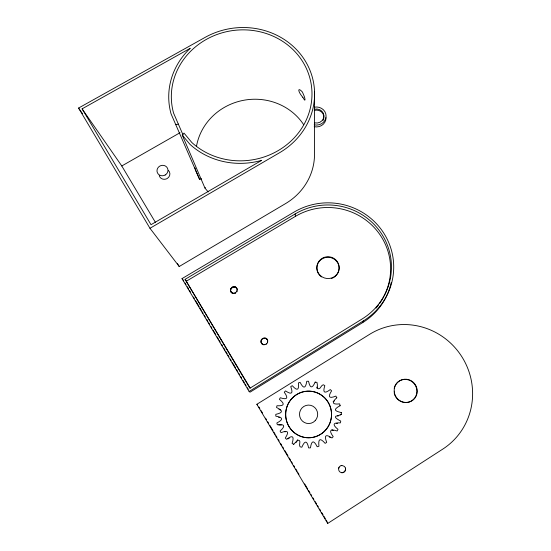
<?xml version="1.0" encoding="UTF-8"?>
<svg xmlns="http://www.w3.org/2000/svg" width="551" height="551" viewBox="0 0 551 551"><rect width="100%" height="100%" fill="white"/><g stroke="black" fill="none" stroke-linecap="round" stroke-linejoin="round"><path stroke-width="0.83" d="M314.566 91.962L314.49 152.586A60.403 57.07 -8.7 0 1 285.514 203.622L179.213 266.512L149.968 228.286L78.566 108.058L205.117 37.378A73.035 67.814 -8.1 0 1 304.421 59.625A73.035 67.814 -8.1 0 1 279.44 152.799L149.968 228.286M315.22 382.242L316.97 382.339L317.424 385.066L317.059 388.131M317.073 387.842C320.165 391.141 320.565 385.342 323.251 384.743L324.835 385.604C322.562 392.643 324.312 394.082 330.304 389.571L331.619 390.817C327.618 397.044 328.954 398.883 335.91 396.093L336.744 397.877M293.8 444.299L292.092 443.424C294.42 436.261 292.76 434.663 286.589 439.333L285.273 438.059C289.323 431.784 288.152 429.78 281.01 432.666L280.073 431.089C285.576 426.095 284.929 423.871 277.339 424.766L276.836 422.996C283.441 419.614 283.297 417.314 275.817 416.184L275.782 414.352C283.056 412.809 283.379 410.543 276.526 407.52L276.96 405.743C284.406 406.163 285.191 404.021 279.412 399.344L280.273 397.746C287.374 400.116 288.607 398.208 284.261 392.222L285.501 390.9C291.741 395.053 293.401 393.51 290.735 386.616L292.264 385.666C297.223 391.286 299.221 390.246 298.408 382.89L300.123 382.366C303.456 389.068 305.667 388.648 306.755 381.292L308.539 381.237C310.048 388.531 312.279 388.786 315.22 381.919M341.351 472.662C343.638 473.337 346.31 470.265 345.505 468.081C346.551 470.967 343.039 474.018 340.415 472.241C339.085 471.58 337.997 469.521 339.023 467.4C338.879 465.953 343.349 465.127 341.097 465.65M267.648 342.054L267.614 340.298L267.648 342.054C267.111 344.513 263.75 345.546 261.959 343.755L262.675 344.272M262.104 344.024L261.553 343.342C258.66 339.54 265.437 335.421 267.393 339.767L266.705 338.796M261.05 342.254L261.195 342.529C260.148 339.375 264.508 336.695 266.836 339.085M232.123 292.815C234.574 294.241 237.88 291.672 237.026 288.944L237.233 289.365C235.387 282.732 226.544 289.888 232.343 293.222L230.876 291.637M231.103 292.051C228.817 288.476 234.802 284.908 236.889 288.579L236.682 288.159M297.657 440.063C302.044 440.077 298.318 444.512 300.061 446.792L301.838 447.226C304.848 440.125 307.107 440.421 308.629 447.935L310.454 447.88C311.542 440.311 313.774 439.843 317.197 446.771L318.939 446.234C318.079 438.699 320.055 437.542 325.159 443.369L326.702 442.391C323.974 435.386 325.538 433.685 331.971 437.983L333.21 436.633C328.802 430.607 329.863 428.547 337.157 430.999L338.004 429.367C332.212 424.697 332.763 422.452 340.373 422.892L340.773 421.102C339.079 420.158 331.475 416.453 337.873 415.674M317.066 387.925L317.328 387.057M362.689 322.583L363.364 320.909A65.514 63.957 4.5 0 0 383.785 233.149A65.514 63.957 4.5 0 0 294.027 212.107L182.016 278.613L249.107 391.465L250.016 392.181L362.689 322.583A64.625 63.138 4.6 0 0 391.196 282.629M297.037 441.165L297.547 440.153M336.861 397.643C331.371 402.643 332.253 404.744 339.678 403.876L340.07 405.825M337.977 416.205L338.252 415.791M295.963 442.515L296.672 441.702M341.193 412.568C334.429 410.888 332.907 409.668 340.208 405.626M341.262 414.386L341.338 412.403M334.423 400.887L333.135 401.713M208.154 191.934L204.938 188.029L205.502 187.595M204.938 188.029L182.223 135.023L184.006 133.101L191.817 142.502A70.425 65.39 -8.1 0 0 305.282 122.026A70.425 65.39 -8.1 0 0 248.184 30.023A70.425 65.39 -8.1 0 0 173.599 113.155L183.09 135.057M293.69 444.306L297.74 440.077M327.693 523.45L442.811 449.086A68.055 66.251 54.8 0 0 461.738 356.559A68.055 66.251 54.8 0 0 369.714 334.278L256.849 404.282L327.693 523.45L327.501 522.3M249.107 391.465L363.364 320.909M185.102 279.329L295.184 213.933A63.255 61.753 4.5 0 1 381.864 234.237A63.255 61.753 4.5 0 1 362.131 318.974L249.92 388.221L185.102 279.329L250.195 388.097M186.507 281.113L295.391 216.378A62.566 61.113 4.6 0 1 370.293 223.699A62.566 61.113 4.6 0 1 384.075 296.039M201.645 178.841L199.586 179.337L171.065 113.864A73.035 67.814 -8.1 0 1 190.233 48.281L82.099 108.843L121.785 165.968L180.019 132.715M340.132 414.993L341.406 414.235M287.939 438.885L289.275 438.203M284.929 431.936L285.508 431.66M235.704 293.125L234.898 293.476L234.685 293.07M175.831 124.684L178.428 124.106M340.277 414.841L337.749 415.819M281.334 425.096L278.799 425.069M336.454 423.457L337.515 423.457M263.647 344.864L264.39 344.678M341.923 465.43L344.444 466.415L345.505 468.081M278.579 417.334L279.612 417.548M280.466 410.04L278.93 409.345M333.252 430.503L331.888 429.766M329.278 437.019L330.648 437.618M256.849 404.282L257.641 404.82M339.023 467.4L338.7 468.288M182.223 135.023L189.943 144.321A73.035 67.814 -8.1 0 0 261.67 160.355L151.008 224.698L82.099 108.843M182.016 278.613L183.807 280.838M78.566 108.058L82.492 113.644M121.785 165.968L155.554 222.597M177.456 263.557L179.213 266.512M185.122 283.049L185.997 284.523M187.312 286.74L188.628 288.951M189.51 290.425L190.384 291.899M193.456 297.065L194.331 298.539M195.646 300.75L199.152 306.645M200.034 308.119L201.349 310.337M202.224 311.811L203.099 313.285M204.414 315.496L205.289 316.97M206.604 319.181L207.92 321.398M208.801 322.872L209.676 324.346M210.992 326.557L211.866 328.031M213.182 330.242L215.813 334.671M217.128 336.881L218.444 339.092M219.326 340.566L220.2 342.04M221.516 344.251L222.39 345.732M223.706 347.943L225.022 350.154M225.903 351.628L227.212 353.838M228.093 355.312L228.968 356.786M230.284 359.004L231.158 360.478M232.474 362.689L235.546 367.848M236.42 369.322L237.736 371.539M238.617 373.013L239.492 374.487M240.808 376.698L241.682 378.172M242.998 380.383L244.313 382.601M245.195 384.075L246.07 385.548M247.385 387.759L248.26 389.233M258.956 407.031L259.838 408.511M261.153 410.729L262.469 412.947M265.548 418.119L266.429 419.593M267.745 421.811L268.619 423.292M269.942 425.503L273.014 430.675M273.895 432.156L275.211 434.374M276.092 435.848L276.974 437.329M278.289 439.546L279.171 441.02M280.487 443.238L281.802 445.456M282.684 446.937L283.558 448.411M284.881 450.628L287.953 455.801M289.275 458.019L290.591 460.237M291.472 461.71L292.347 463.191M293.669 465.409L294.544 466.883M295.866 469.101L297.182 471.319M298.063 472.792L298.938 474.273M304.655 483.881L307.727 489.047M308.608 490.528L309.924 492.746M310.805 494.219L311.68 495.7M313.002 497.918L313.877 499.392M315.2 501.61L316.515 503.828M317.397 505.308L318.271 506.782M319.594 509L320.468 510.481M321.791 512.692L323.106 514.909M323.988 516.39L325.304 518.608M326.185 520.082L327.06 521.563M231.42 292.312L231.647 292.719M230.538 290.852L230.766 291.265M230.414 289.998L230.642 290.411M232.935 293.125L233.156 293.531M230.525 289.137L230.752 289.557M230.848 288.331L231.076 288.752M231.379 287.629L231.606 288.049M232.074 287.085L232.295 287.505M232.88 286.727L233.101 287.154M233.755 286.589L233.968 287.016M236.716 291.465L236.923 291.878L237.04 290.659M234.623 286.678L234.836 287.099M235.435 286.981L235.649 287.408M236.138 287.484L236.351 287.911M266.092 344.175L266.794 343.61M199.586 179.337L195.577 170.231A60.562 57.208 -8.7 0 1 194.958 167.814M267.263 339.485L267.745 340.58M295.184 213.933L295.391 216.378M394.206 388.269A11.695 11.385 54.7 0 1 406.59 379.474A11.695 11.385 54.7 0 1 416.935 391.155A11.695 11.385 54.7 0 1 406.817 402.519M405.322 402.561A11.695 11.385 54.7 0 1 394.144 392.794M321.488 276.933A11.144 10.882 4.6 0 1 319.215 261.374A11.144 10.882 4.6 0 1 335.215 259.865A11.144 10.882 4.6 0 1 336.138 275.555M335.621 276.058A11.144 10.882 4.6 0 1 333.892 277.367M333.259 277.718A11.144 10.882 4.6 0 1 331.234 278.537M383.682 296.789A62.566 61.113 4.6 0 1 379.68 303.339M378.668 304.731A62.566 61.113 4.6 0 1 375.982 308.085M326.013 117.639A9.601 8.995 -0.3 0 1 314.208 126.702M323.712 118.679A7.487 7.011 -0.3 0 1 323.024 120.394M314.263 110.379A7.487 7.011 -0.3 0 1 323.83 118.079M314.456 107.183A9.656 9.043 -0.3 0 1 326.082 116.151A9.656 9.043 -0.3 0 1 314.208 124.843M314.263 109.298A7.514 7.032 -0.3 0 1 323.933 115.813A7.514 7.032 -0.3 0 1 314.704 122.88M196.542 146.015A58.399 55.169 -8.7 0 1 242.991 100.413A58.399 55.169 -8.7 0 1 303.711 124.746M168.351 170.376A5.469 5.131 -19.9 0 1 167.153 178.538L165.837 179.096A5.469 5.131 -19.9 0 1 159.225 175.631M165.183 174.998L163.854 175.562A5.538 5.193 -19.8 0 1 157.379 172.704A5.538 5.193 -19.8 0 1 159.783 166.106L161.112 165.541A5.538 5.193 -19.8 0 1 167.58 168.399A5.538 5.193 -19.8 0 1 165.183 174.998M302.816 97.279L302.602 97.052A6.033 1.501 54 0 1 299.958 93.339A5.923 1.474 54 0 1 299.813 89.799A6.033 1.501 54 0 1 302.437 92.086L304.255 96.349A5.951 0.916 68.1 0 1 304.352 99.827L302.816 97.279M325.304 430.414A23.321 22.942 -89.4 0 0 313.85 391.74A23.321 22.942 -89.4 0 0 286.616 421.164A23.321 22.942 -89.4 0 0 325.304 430.414M315.2 420.654A9.236 9.091 -89.4 0 0 310.681 405.329A9.236 9.091 -89.4 0 0 299.882 416.976A9.236 9.091 -89.4 0 0 315.2 420.654M325.29 430.427A23.287 22.915 -89.4 0 0 313.85 391.802A23.287 22.915 -89.4 0 0 286.651 421.191A23.287 22.915 -89.4 0 0 325.29 430.427M394.192 391.189A11.729 11.419 54.7 0 0 412.01 400.715A11.729 11.419 54.7 0 0 410.888 380.583A11.729 11.419 54.7 0 0 394.192 391.189M320.42 275.61A11.172 10.91 4.5 0 0 338.906 270.114A11.172 10.91 4.5 0 0 324.732 257.2A11.172 10.91 4.5 0 0 320.42 275.61"/></g></svg>
